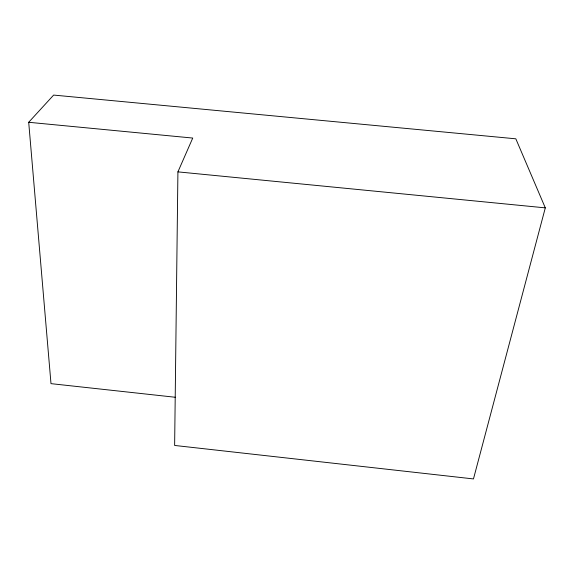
<?xml version="1.0" encoding="UTF-8"?>
<svg xmlns="http://www.w3.org/2000/svg" width="574" height="574" viewBox="0 0 574 574"><rect width="100%" height="100%" fill="white"/><g stroke="black" fill="none" stroke-linecap="round" stroke-linejoin="round"><path stroke-width="0.86" d="M28.7 122.284L192.742 138.054L177.918 171.87L174.632 445.446L473.471 478.924L545.3 207.86L515.832 138.815L53.64 95.076L28.7 122.284L50.993 383.647L175.579 397.294M177.918 171.87L545.3 207.86"/></g></svg>
